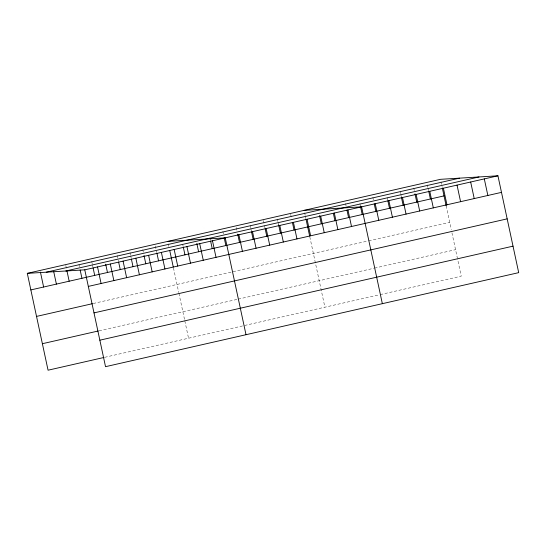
<?xml version="1.0" encoding="UTF-8"?>
<svg xmlns="http://www.w3.org/2000/svg" width="546" height="546" viewBox="0 0 546 546"><rect width="100%" height="100%" fill="white"/><g stroke="black" fill="none" stroke-linecap="round" stroke-linejoin="round"><path stroke-width="0.41" stroke-dasharray="2.73 2.05" d="M93.202 303.515L367.895 240.998M368.7 240.82L449.706 222.379M99.051 330.808L237.401 299.324M238.199 299.14L373.744 268.291M374.549 268.113L455.555 249.672M104.73 357.302L379.429 294.785M380.228 294.601L461.233 276.167L457.507 258.784M441.004 181.811L442.246 187.606M446.157 205.822L451.255 229.607M451.938 232.814L457.33 257.951M427.368 184.91L427.9 187.394M428.078 188.227L428.617 190.711M413.738 188.015L414.271 190.499M400.102 191.12L400.634 193.605M400.812 194.431L401.344 196.915M387.175 197.536L387.708 200.02M372.829 197.324L373.362 199.809M359.91 203.74L360.442 206.224M345.563 203.528L346.096 206.013M304.661 212.838L305.194 215.322M305.371 216.155L305.903 218.639M309.807 236.855L324.89 307.2M290.67 214.285L291.557 218.427M277.388 219.042L277.921 221.533M278.098 222.358L278.631 224.843M263.397 220.488L264.284 224.631M264.462 225.464L264.994 227.948M250.123 225.252L250.655 227.737M250.832 228.562L251.365 231.047M236.309 227.525L237.019 230.842M222.85 231.456L223.382 233.941M209.923 237.872L210.456 240.356M182.657 244.082L183.19 246.567M168.311 243.871L168.844 246.355M173.457 267.888L178.733 292.472M178.904 293.27L184.637 320.017M184.814 320.843L188.541 338.227M155.364 245.946L156.784 252.573M142.772 249.679L143.305 252.17M129.996 252.586L130.535 255.071M130.712 255.903L131.245 258.388M117.226 255.494L118.468 261.295M91.687 261.309L92.219 263.793M92.397 264.619L92.929 267.11M78.917 264.216L79.45 266.701M65.793 265.465L66.68 269.608"/><path stroke-width="0.82" d="M27.3 273.355L440.472 179.32L497.938 175.798L518.7 272.645L105.528 366.68L84.767 269.833L27.3 273.355L48.062 370.202L103.931 357.48M46.267 272.195L459.439 178.16M65.8 270.993L478.972 176.965M84.767 269.833L497.938 175.798M30.849 289.926L444.028 195.891M88.316 286.404L501.487 192.369M36.534 316.414L92.404 303.699M93.994 312.892L507.173 218.857M42.383 343.707L98.253 330.992M99.85 340.185L513.022 246.157M304.129 210.353L361.588 206.832L382.35 303.678M167.779 241.387L225.245 237.865L246.007 334.705M484.302 178.904L487.858 195.475M470.672 182.009L474.221 198.573M457.036 185.108L460.585 201.679M443.4 188.213L446.949 204.784M442.424 188.438L446.157 205.822M429.763 191.318L433.319 207.883M428.794 191.537L430.391 198.997M416.127 194.417L419.683 210.988M414.98 193.81L416.755 202.095M402.498 197.522L406.047 214.093M401.522 197.748L403.119 205.2M388.861 200.628L392.41 217.192M387.885 200.846L389.489 208.306M375.225 203.726L378.781 220.297M374.256 203.951L375.853 211.404M360.619 207.057L362.216 214.51M347.959 209.937L351.508 226.501M346.983 210.155L348.58 217.615M334.323 213.036L337.872 229.607M333.347 213.261L334.944 220.714M320.686 216.141L324.242 232.712M319.54 215.534L321.314 223.819M307.05 219.246L310.606 235.811M306.081 219.465L309.63 236.029M293.42 222.345L296.969 238.916M292.444 222.57L294.041 230.023M279.784 225.45L283.333 242.021M278.631 224.843L280.405 233.128M266.148 228.556L269.704 245.12M265.172 228.774L266.776 236.234M252.511 231.654L256.067 248.225M251.542 231.879L253.139 239.332M238.882 234.76L242.431 251.331M237.728 234.152L239.503 242.438M224.27 238.083L225.867 245.543M212.476 240.772L216.025 257.337M210.633 241.189L212.237 248.642M199.706 243.673L203.255 260.244M196.826 243.461L198.601 251.747M186.93 246.58L190.486 263.152M183.367 247.393L184.964 254.852M174.16 249.488L177.716 266.059M169.731 250.498L173.28 267.055M161.391 252.395L164.94 268.966M156.961 253.405L158.558 260.858M148.621 255.303L152.17 271.867M144.014 255.48L145.789 263.766M135.852 258.21L139.401 274.774M131.422 259.214L133.019 266.673M123.075 261.118L126.631 277.682M118.646 262.121L120.25 269.581M110.306 264.018L113.861 280.589M105.699 264.203L107.473 272.481M97.536 266.926L101.092 283.497M93.107 267.936L94.704 275.389M80.16 270.011L81.934 278.296M66.858 270.434L69.165 281.204M53.726 271.683L56.395 284.111M40.424 272.106L43.625 287.019"/></g></svg>
